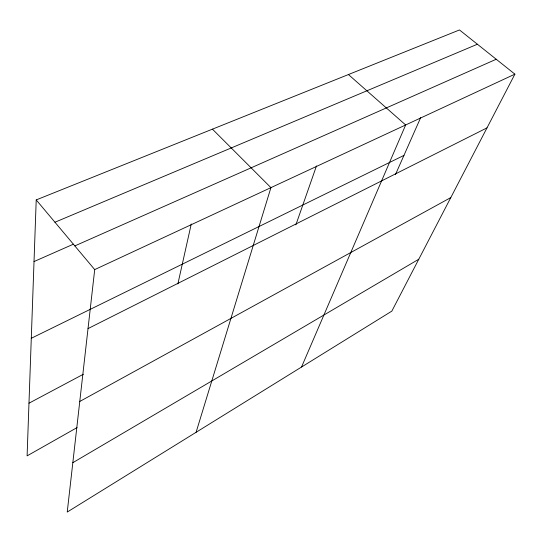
<?xml version="1.0" encoding="UTF-8"?>
<svg xmlns="http://www.w3.org/2000/svg" width="542" height="542" viewBox="0 0 542 542"><rect width="100%" height="100%" fill="white"/><g stroke="black" fill="none" stroke-linecap="round" stroke-linejoin="round"><path stroke-width="0.81" d="M36.219 199.917L94.708 269.598L67.235 512.054L391.832 311.135L514.9 74.152L459.494 29.946L36.219 199.917L27.1 455.869L77.086 427.577M177.864 283.967L191.265 223.968M196.089 432.292L270.925 187.634L212.437 129.152M295.864 224.896L316.487 165.92M301.528 367.029L405.66 124.965L348.431 74.545M395.436 174.612L420.687 117.594M72.831 462.692L418.79 259.225M79.762 401.473L450.802 197.579M28.977 403.201L83.434 374.21M88.021 328.594L487.007 127.865M31.287 338.283L403.946 155.398M94.708 269.598L514.9 74.152M74.83 245.912L496.228 59.254M34.024 261.562L73.373 244.191M54.952 222.234L477.394 44.227"/></g></svg>
